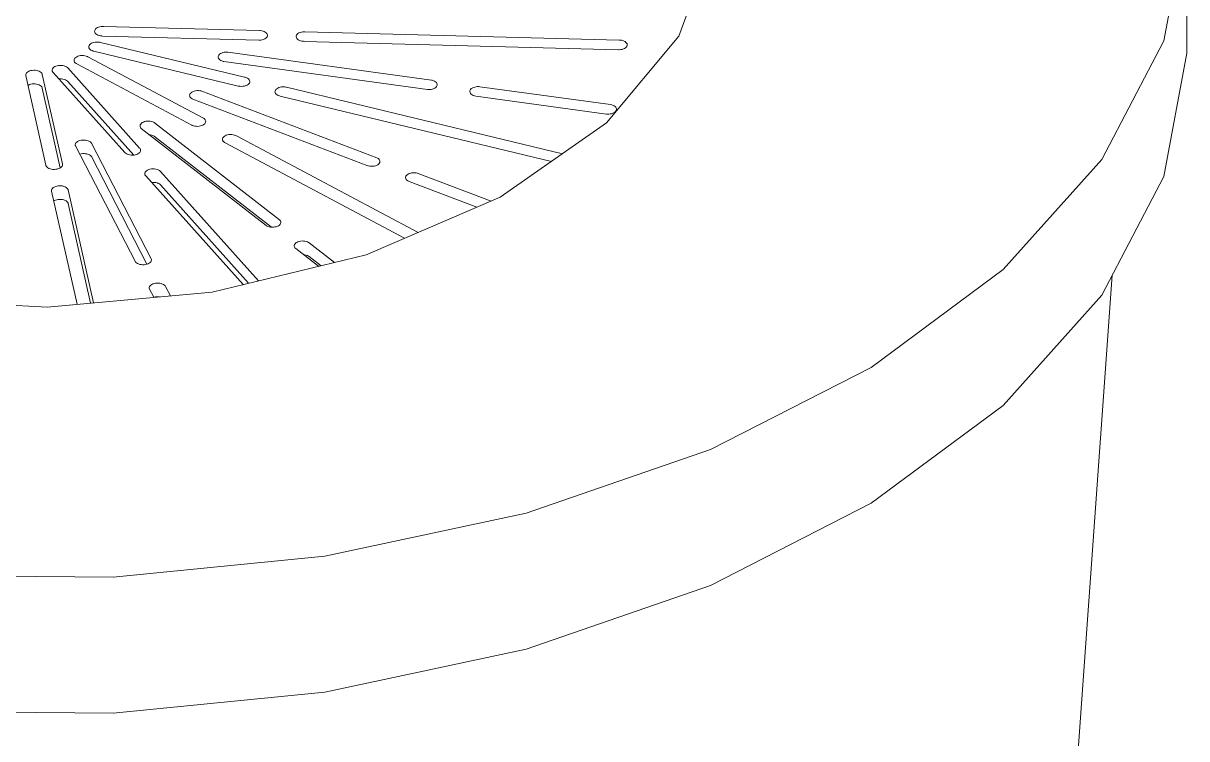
# Model space of a CAD drawing. Header units: millimetres. Extents: x 12228 to 15818, y 15837 to 21284.
# Drawn here: x 14350.3 to 14607.5, y 17621.3 to 17779.4 of the extents above; entities that cross this region are included whole.
import ezdxf

# ---------------------------------------------------------------- set-up
doc = ezdxf.new("R2010")
doc.units = ezdxf.units.MM
doc.header["$LTSCALE"] = 3
doc.layers.add('Elementy modelu - Kształty', color=7, linetype='Continuous')
doc.layers.add('Konstrukcja - Słupy', color=7, linetype='Continuous')
doc.layers.add('Elementy modelu - Kształty_Nr_pióra__1', color=7, linetype='Continuous', lineweight=13)
doc.layers.add('Konstrukcja - Słupy_Nr_pióra__1', color=7, linetype='Continuous', lineweight=13)

# ---------------------------------------------------------------- blocks, each defined once
blk = doc.blocks.new('ElemPrzekroju_1')
at = {"layer": 'Konstrukcja - Słupy_Nr_pióra__1', "linetype": 'Continuous'}
blk.add_line((26149.63, -920.57), (26207.75, -112.08), dxfattribs=at)
blk = doc.blocks.new('ElemPrzekroju_3')
at = {"layer": 'Elementy modelu - Kształty_Nr_pióra__1', "linetype": 'Continuous'}
for p, q in [((26219.12, -60.28), (26224.21, -33.03)), ((26224.21, -63.03), (26224.21, -33.03)), ((26119.57, -38.39), (26111.98, -59.25)), ((25982.84, -58.04), (25982.82, -58.22)), ((25982.82, -58.22), (25982.87, -58.41)), ((25982.91, -57.85), (25982.84, -58.04)), ((25982.87, -58.41), (25982.96, -58.58)), ((25983.03, -57.68), (25982.91, -57.85)), ((25982.96, -58.58), (25983.11, -58.75)), ((25983.21, -57.53), (25983.03, -57.68)), ((25983.11, -58.75), (25983.3, -58.89)), ((25983.42, -57.39), (25983.21, -57.53)), ((25983.3, -58.89), (25983.54, -59.02)), ((25983.68, -57.28), (25983.42, -57.39)), ((25983.54, -59.02), (25983.81, -59.12)), ((25983.97, -57.19), (25983.68, -57.28)), ((25983.81, -59.12), (25984.11, -59.19)), ((25984.27, -57.14), (25983.97, -57.19)), ((25984.59, -57.11), (25984.27, -57.14)), ((25984.75, -57.12), (25984.59, -57.11)), ((26019.27, -58.03), (25984.75, -57.12)), ((26019.43, -58.04), (26019.27, -58.03)), ((26019.74, -58.08), (26019.43, -58.04)), ((26020.04, -58.15), (26019.74, -58.08)), ((26020.31, -58.25), (26020.04, -58.15)), ((26020.54, -58.38), (26020.31, -58.25)), ((26020.74, -58.52), (26020.54, -58.38)), ((26020.89, -58.69), (26020.74, -58.52)), ((26020.98, -58.87), (26020.89, -58.69)), ((26021.02, -59.05), (26020.98, -58.87)), ((26021.01, -59.23), (26021.02, -59.05)), ((26027.45, -59.04), (26027.38, -59.22)), ((26027.57, -58.87), (26027.45, -59.04)), ((26027.75, -58.71), (26027.57, -58.87)), ((26027.96, -58.57), (26027.75, -58.71)), ((26028.22, -58.46), (26027.96, -58.57)), ((26028.51, -58.38), (26028.22, -58.46)), ((26028.81, -58.32), (26028.51, -58.38)), ((26029.13, -58.3), (26028.81, -58.32)), ((26029.29, -58.3), (26029.13, -58.3)), ((26098.78, -60.15), (26029.29, -58.3)), ((25981.54, -61.49), (25981.53, -61.68)), ((25981.53, -61.68), (25981.57, -61.86)), ((25981.61, -61.31), (25981.54, -61.49)), ((25981.74, -61.14), (25981.61, -61.31)), ((25981.91, -60.98), (25981.74, -61.14)), ((25982.13, -60.85), (25981.91, -60.98)), ((25982.38, -60.73), (25982.13, -60.85)), ((25982.67, -60.65), (25982.38, -60.73)), ((25982.97, -60.59), (25982.67, -60.65)), ((25983.29, -60.57), (25982.97, -60.59)), ((25983.61, -60.58), (25983.29, -60.57)), ((25983.93, -60.62), (25983.61, -60.58)), ((25984.08, -60.65), (25983.93, -60.62)), ((26015.97, -68.33), (25984.08, -60.65)), ((25984.11, -59.19), (25984.42, -59.23)), ((25984.42, -59.23), (25984.58, -59.24)), ((25984.58, -59.24), (26019.1, -60.15)), ((26019.1, -60.15), (26019.26, -60.16)), ((26019.26, -60.16), (26019.58, -60.13)), ((26019.58, -60.13), (26019.88, -60.08)), ((26019.88, -60.08), (26020.17, -59.99)), ((26020.17, -59.99), (26020.42, -59.88)), ((26020.42, -59.88), (26020.64, -59.74)), ((26020.64, -59.74), (26020.81, -59.59)), ((26020.81, -59.59), (26020.94, -59.42)), ((26020.94, -59.42), (26021.01, -59.23)), ((26027.38, -59.22), (26027.36, -59.4)), ((26027.36, -59.4), (26027.41, -59.59)), ((26027.41, -59.59), (26027.5, -59.76)), ((26027.5, -59.76), (26027.65, -59.93)), ((26027.65, -59.93), (26027.84, -60.08)), ((26027.84, -60.08), (26028.08, -60.2)), ((26028.08, -60.2), (26028.35, -60.3)), ((26028.35, -60.3), (26028.65, -60.37)), ((26028.65, -60.37), (26028.96, -60.41)), ((26028.96, -60.41), (26029.12, -60.42)), ((26029.12, -60.42), (26098.61, -62.26)), ((26111.98, -59.25), (26095.97, -78.44)), ((26098.94, -60.15), (26098.78, -60.15)), ((26099.26, -60.19), (26098.94, -60.15)), ((26099.55, -60.26), (26099.26, -60.19)), ((26099.83, -60.36), (26099.55, -60.26)), ((26100.06, -60.49), (26099.83, -60.36)), ((26100.26, -60.64), (26100.06, -60.49)), ((26100.16, -61.86), (26100.33, -61.7)), ((26100.4, -60.8), (26100.26, -60.64)), ((26100.33, -61.7), (26100.46, -61.53)), ((26100.5, -60.98), (26100.4, -60.8)), ((26100.46, -61.53), (26100.53, -61.35)), ((26100.54, -61.16), (26100.5, -60.98)), ((26100.53, -61.35), (26100.54, -61.16)), ((26205.44, -86.51), (26219.12, -60.28)), ((25978.47, -64.13), (25978.34, -64.3)), ((25978.64, -63.97), (25978.47, -64.13)), ((25978.86, -63.84), (25978.64, -63.97)), ((25979.11, -63.73), (25978.86, -63.84)), ((25979.4, -63.64), (25979.11, -63.73)), ((25979.71, -63.58), (25979.4, -63.64)), ((25980.03, -63.56), (25979.71, -63.58)), ((25980.35, -63.57), (25980.03, -63.56)), ((25980.66, -63.61), (25980.35, -63.57)), ((25980.96, -63.68), (25980.66, -63.61)), ((25981.23, -63.78), (25980.96, -63.68)), ((25981.35, -63.84), (25981.23, -63.78)), ((26006.76, -77.35), (25981.35, -63.84)), ((25981.57, -61.86), (25981.66, -62.04)), ((25981.66, -62.04), (25981.81, -62.2)), ((25981.81, -62.2), (25982.01, -62.35)), ((25982.01, -62.35), (25982.24, -62.48)), ((25982.24, -62.48), (25982.51, -62.58)), ((25982.51, -62.58), (25982.66, -62.61)), ((25982.66, -62.61), (26014.55, -70.29)), ((26010.18, -63.61), (26010.14, -63.8)), ((26010.14, -63.8), (26010.14, -63.98)), ((26010.14, -63.98), (26010.21, -64.17)), ((26010.29, -63.44), (26010.18, -63.61)), ((26010.21, -64.17), (26010.32, -64.34)), ((26010.44, -63.28), (26010.29, -63.44)), ((26010.64, -63.13), (26010.44, -63.28)), ((26010.88, -63.01), (26010.64, -63.13)), ((26011.16, -62.91), (26010.88, -63.01)), ((26011.46, -62.84), (26011.16, -62.91)), ((26011.77, -62.81), (26011.46, -62.84)), ((26012.09, -62.8), (26011.77, -62.81)), ((26012.25, -62.82), (26012.09, -62.8)), ((26057.27, -69), (26012.25, -62.82)), ((26098.61, -62.26), (26098.78, -62.27)), ((26098.78, -62.27), (26099.09, -62.25)), ((26099.09, -62.25), (26099.4, -62.19)), ((26099.4, -62.19), (26099.69, -62.1)), ((26099.69, -62.1), (26099.94, -61.99)), ((26099.94, -61.99), (26100.16, -61.86)), ((26219.12, -90.28), (26224.21, -63.03)), ((25969.03, -66.83), (25968.72, -66.88)), ((25969.35, -66.81), (25969.03, -66.83)), ((25969.67, -66.81), (25969.35, -66.81)), ((25969.98, -66.85), (25969.67, -66.81)), ((25970.28, -66.93), (25969.98, -66.85)), ((25973.43, -66.65), (25973.42, -66.83)), ((25973.42, -66.83), (25973.46, -67.02)), ((25973.5, -66.47), (25973.43, -66.65)), ((25973.63, -66.3), (25973.5, -66.47)), ((25973.8, -66.14), (25973.63, -66.3)), ((25974.02, -66), (25973.8, -66.14)), ((25974.27, -65.89), (25974.02, -66)), ((25974.56, -65.81), (25974.27, -65.89)), ((25974.86, -65.75), (25974.56, -65.81)), ((25975.18, -65.73), (25974.86, -65.75)), ((25975.5, -65.73), (25975.18, -65.73)), ((25975.82, -65.78), (25975.5, -65.73)), ((25976.11, -65.85), (25975.82, -65.78)), ((25976.39, -65.95), (25976.11, -65.85)), ((25976.62, -66.07), (25976.39, -65.95)), ((25976.82, -66.22), (25976.62, -66.07)), ((25976.89, -66.3), (25976.82, -66.22)), ((25992.77, -84.02), (25976.89, -66.3)), ((25978.27, -64.48), (25978.26, -64.67)), ((25978.26, -64.67), (25978.3, -64.85)), ((25978.34, -64.3), (25978.27, -64.48)), ((25978.3, -64.85), (25978.4, -65.03)), ((25978.4, -65.03), (25978.54, -65.19)), ((25978.54, -65.19), (25978.74, -65.34)), ((25978.74, -65.34), (25978.86, -65.4)), ((25978.86, -65.4), (26004.28, -78.92)), ((26010.32, -64.34), (26010.49, -64.5)), ((26010.49, -64.5), (26010.7, -64.64)), ((26010.7, -64.64), (26010.96, -64.75)), ((26010.96, -64.75), (26011.24, -64.84)), ((26011.24, -64.84), (26011.4, -64.87)), ((26011.4, -64.87), (26056.42, -71.05)), ((25967.6, -67.73), (25967.58, -67.91)), ((25967.58, -67.91), (25967.6, -68)), ((25967.67, -67.55), (25967.6, -67.73)), ((25967.6, -68), (25972.03, -87.79)), ((25967.79, -67.38), (25967.67, -67.55)), ((25967.97, -67.22), (25967.79, -67.38)), ((25968.18, -67.08), (25967.97, -67.22)), ((25968.44, -66.97), (25968.18, -67.08)), ((25968.72, -66.88), (25968.44, -66.97)), ((25970.55, -67.03), (25970.28, -66.93)), ((25970.79, -67.15), (25970.55, -67.03)), ((25970.98, -67.3), (25970.79, -67.15)), ((25971.13, -67.46), (25970.98, -67.3)), ((25971.23, -67.64), (25971.13, -67.46)), ((25971.25, -67.73), (25971.23, -67.64)), ((25975.68, -87.52), (25971.25, -67.73)), ((25973.46, -67.02), (25973.55, -67.2)), ((25973.55, -67.2), (25973.63, -67.28)), ((25973.63, -67.28), (25989.51, -84.99)), ((25975.18, -68.73), (25974.94, -68.74)), ((25975.5, -68.73), (25975.18, -68.73)), ((25975.82, -68.78), (25975.5, -68.73)), ((25976.11, -68.85), (25975.82, -68.78)), ((25976.39, -68.95), (25976.11, -68.85)), ((25976.62, -69.07), (25976.39, -68.95)), ((25976.82, -69.22), (25976.62, -69.07)), ((25976.89, -69.3), (25976.82, -69.22)), ((25991.46, -85.55), (25976.89, -69.3)), ((26016.11, -68.37), (26015.97, -68.33)), ((26016.38, -68.47), (26016.11, -68.37)), ((26016.62, -68.59), (26016.38, -68.47)), ((26016.82, -68.74), (26016.62, -68.59)), ((26016.96, -68.9), (26016.82, -68.74)), ((26017.06, -69.08), (26016.96, -68.9)), ((26017.1, -69.27), (26017.06, -69.08)), ((26017.09, -69.45), (26017.1, -69.27)), ((26057.43, -69.03), (26057.27, -69)), ((26057.72, -69.12), (26057.43, -69.03)), ((26057.97, -69.23), (26057.72, -69.12)), ((26058.18, -69.37), (26057.97, -69.23)), ((26058.35, -69.53), (26058.18, -69.37)), ((25968.18, -70.08), (25968.08, -70.15)), ((25968.44, -69.97), (25968.18, -70.08)), ((25968.72, -69.88), (25968.44, -69.97)), ((25969.03, -69.83), (25968.72, -69.88)), ((25969.35, -69.81), (25969.03, -69.83)), ((25969.67, -69.81), (25969.35, -69.81)), ((25969.98, -69.85), (25969.67, -69.81)), ((25970.28, -69.93), (25969.98, -69.85)), ((25970.55, -70.03), (25970.28, -69.93)), ((25970.79, -70.15), (25970.55, -70.03)), ((25970.98, -70.3), (25970.79, -70.15)), ((25971.13, -70.46), (25970.98, -70.3)), ((25971.23, -70.64), (25971.13, -70.46)), ((25971.25, -70.73), (25971.23, -70.64)), ((25975.2, -88.38), (25971.25, -70.73)), ((26003.97, -71.94), (26003.87, -72.12)), ((26004.13, -71.78), (26003.97, -71.94)), ((26004.33, -71.64), (26004.13, -71.78)), ((26004.57, -71.51), (26004.33, -71.64)), ((26004.84, -71.42), (26004.57, -71.51)), ((26005.14, -71.35), (26004.84, -71.42)), ((26005.46, -71.31), (26005.14, -71.35)), ((26005.78, -71.31), (26005.46, -71.31)), ((26006.09, -71.34), (26005.78, -71.31)), ((26006.4, -71.39), (26006.09, -71.34)), ((26006.54, -71.44), (26006.4, -71.39)), ((26045.18, -86.14), (26006.54, -71.44)), ((26014.55, -70.29), (26014.7, -70.32)), ((26014.7, -70.32), (26015.01, -70.36)), ((26015.01, -70.36), (26015.33, -70.37)), ((26015.33, -70.37), (26015.65, -70.35)), ((26015.65, -70.35), (26015.96, -70.29)), ((26015.96, -70.29), (26016.25, -70.21)), ((26016.25, -70.21), (26016.5, -70.1)), ((26016.5, -70.1), (26016.72, -69.96)), ((26016.72, -69.96), (26016.89, -69.8)), ((26016.89, -69.8), (26017.02, -69.63)), ((26017.02, -69.63), (26017.09, -69.45)), ((26022.69, -71.4), (26022.68, -71.58)), ((26022.68, -71.58), (26022.72, -71.77)), ((26022.76, -71.22), (26022.69, -71.4)), ((26022.72, -71.77), (26022.82, -71.94)), ((26022.89, -71.05), (26022.76, -71.22)), ((26022.82, -71.94), (26022.96, -72.11)), ((26023.06, -70.89), (26022.89, -71.05)), ((26023.28, -70.75), (26023.06, -70.89)), ((26023.53, -70.64), (26023.28, -70.75)), ((26023.82, -70.55), (26023.53, -70.64)), ((26024.13, -70.5), (26023.82, -70.55)), ((26024.45, -70.48), (26024.13, -70.5)), ((26024.77, -70.48), (26024.45, -70.48)), ((26025.08, -70.52), (26024.77, -70.48)), ((26025.23, -70.56), (26025.08, -70.52)), ((26086.24, -85.25), (26025.23, -70.56)), ((26056.42, -71.05), (26056.58, -71.07)), ((26056.58, -71.07), (26056.9, -71.06)), ((26056.9, -71.06), (26057.22, -71.03)), ((26057.22, -71.03), (26057.52, -70.96)), ((26057.52, -70.96), (26057.79, -70.86)), ((26057.79, -70.86), (26058.03, -70.74)), ((26058.03, -70.74), (26058.23, -70.59)), ((26058.23, -70.59), (26058.39, -70.43)), ((26058.46, -69.7), (26058.35, -69.53)), ((26058.39, -70.43), (26058.49, -70.25)), ((26058.53, -69.89), (26058.46, -69.7)), ((26058.49, -70.25), (26058.54, -70.07)), ((26058.54, -70.07), (26058.53, -69.89)), ((26065.8, -71.2), (26065.74, -71.38)), ((26065.74, -71.38), (26065.74, -71.57)), ((26065.74, -71.57), (26065.79, -71.75)), ((26065.79, -71.75), (26065.89, -71.93)), ((26065.92, -71.03), (26065.8, -71.2)), ((26065.89, -71.93), (26066.05, -72.09)), ((26066.08, -70.87), (26065.92, -71.03)), ((26066.3, -70.73), (26066.08, -70.87)), ((26066.54, -70.61), (26066.3, -70.73)), ((26066.83, -70.52), (26066.54, -70.61)), ((26067.13, -70.46), (26066.83, -70.52)), ((26067.45, -70.43), (26067.13, -70.46)), ((26067.77, -70.43), (26067.45, -70.43)), ((26067.93, -70.45), (26067.77, -70.43)), ((26096.81, -74.41), (26067.93, -70.45)), ((26003.87, -72.12), (26003.82, -72.3)), ((26003.82, -72.3), (26003.83, -72.49)), ((26003.83, -72.49), (26003.89, -72.67)), ((26003.89, -72.67), (26004.01, -72.84)), ((26004.01, -72.84), (26004.18, -73)), ((26004.18, -73), (26004.39, -73.14)), ((26004.39, -73.14), (26004.53, -73.2)), ((26004.53, -73.2), (26043.17, -87.9)), ((26022.96, -72.11), (26023.16, -72.26)), ((26023.16, -72.26), (26023.4, -72.38)), ((26023.4, -72.38), (26023.67, -72.48)), ((26023.67, -72.48), (26023.82, -72.52)), ((26023.82, -72.52), (26083.79, -86.96)), ((26066.05, -72.09), (26066.25, -72.23)), ((26066.25, -72.23), (26066.49, -72.36)), ((26066.49, -72.36), (26066.77, -72.45)), ((26066.77, -72.45), (26067.08, -72.51)), ((26067.08, -72.51), (26095.96, -76.48)), ((26097.12, -74.48), (26096.81, -74.41)), ((26097.4, -74.57), (26097.12, -74.48)), ((26097.64, -74.69), (26097.4, -74.57)), ((26095.96, -76.48), (26096.12, -76.49)), ((26096.12, -76.49), (26096.44, -76.5)), ((26096.44, -76.5), (26096.76, -76.47)), ((26096.76, -76.47), (26097.06, -76.41)), ((26097.06, -76.41), (26097.34, -76.32)), ((26097.34, -76.32), (26097.59, -76.2)), ((26097.59, -76.2), (26097.8, -76.06)), ((26097.84, -74.84), (26097.64, -74.69)), ((26097.8, -76.06), (26097.97, -75.9)), ((26098, -75), (26097.84, -74.84)), ((26097.97, -75.9), (26098.09, -75.73)), ((26098.1, -75.18), (26098, -75)), ((26098.09, -75.73), (26098.15, -75.55)), ((26098.15, -75.36), (26098.1, -75.18)), ((26098.15, -75.55), (26098.15, -75.36)), ((25992.9, -78.87), (25992.85, -79.05)), ((25992.85, -79.05), (25992.86, -79.23)), ((25992.86, -79.23), (25992.92, -79.42)), ((25993, -78.69), (25992.9, -78.87)), ((25992.92, -79.42), (25993.04, -79.59)), ((25993.15, -78.53), (25993, -78.69)), ((25993.04, -79.59), (25993.13, -79.68)), ((25993.13, -79.68), (26020.73, -101.12)), ((25993.35, -78.38), (25993.15, -78.53)), ((25993.59, -78.26), (25993.35, -78.38)), ((25993.87, -78.16), (25993.59, -78.26)), ((25994.17, -78.09), (25993.87, -78.16)), ((25994.48, -78.06), (25994.17, -78.09)), ((25994.8, -78.05), (25994.48, -78.06)), ((25995.12, -78.08), (25994.8, -78.05)), ((25995.43, -78.14), (25995.12, -78.08)), ((25995.71, -78.23), (25995.43, -78.14)), ((25995.96, -78.35), (25995.71, -78.23)), ((25996.07, -78.41), (25995.96, -78.35)), ((26023.67, -99.86), (25996.07, -78.41)), ((26004.28, -78.92), (26004.39, -78.98)), ((26004.39, -78.98), (26004.67, -79.08)), ((26004.67, -79.08), (26004.96, -79.15)), ((26004.96, -79.15), (26005.28, -79.19)), ((26005.28, -79.19), (26005.6, -79.2)), ((26005.6, -79.2), (26005.92, -79.17)), ((26005.92, -79.17), (26006.22, -79.12)), ((26006.22, -79.12), (26006.51, -79.03)), ((26006.51, -79.03), (26006.76, -78.92)), ((26006.88, -77.42), (26006.76, -77.35)), ((26006.76, -78.92), (26006.98, -78.78)), ((26007.08, -77.56), (26006.88, -77.42)), ((26006.98, -78.78), (26007.15, -78.63)), ((26007.23, -77.73), (26007.08, -77.56)), ((26007.15, -78.63), (26007.28, -78.46)), ((26007.32, -77.91), (26007.23, -77.73)), ((26007.28, -78.46), (26007.35, -78.28)), ((26007.36, -78.09), (26007.32, -77.91)), ((26007.35, -78.28), (26007.36, -78.09)), ((26095.97, -78.44), (26072.47, -94.87)), ((25979.86, -82.27), (25979.56, -82.33)), ((25980.18, -82.23), (25979.86, -82.27)), ((25980.5, -82.23), (25980.18, -82.23)), ((25980.82, -82.25), (25980.5, -82.23)), ((25981.12, -82.31), (25980.82, -82.25)), ((25995.12, -81.08), (25994.91, -81.06)), ((25995.43, -81.14), (25995.12, -81.08)), ((25995.71, -81.23), (25995.43, -81.14)), ((25995.96, -81.35), (25995.71, -81.23)), ((25996.07, -81.41), (25995.96, -81.35)), ((26021.89, -101.47), (25996.07, -81.41)), ((26011.08, -81.92), (26011.06, -82.1)), ((26011.06, -82.1), (26011.1, -82.29)), ((26011.15, -81.74), (26011.08, -81.92)), ((26011.1, -82.29), (26011.2, -82.46)), ((26011.27, -81.57), (26011.15, -81.74)), ((26011.44, -81.41), (26011.27, -81.57)), ((26011.66, -81.27), (26011.44, -81.41)), ((26011.92, -81.16), (26011.66, -81.27)), ((26012.2, -81.08), (26011.92, -81.16)), ((26012.51, -81.02), (26012.2, -81.08)), ((26012.83, -81), (26012.51, -81.02)), ((26013.15, -81), (26012.83, -81)), ((26013.46, -81.05), (26013.15, -81)), ((26013.76, -81.12), (26013.46, -81.05)), ((26014.03, -81.22), (26013.76, -81.12)), ((26014.15, -81.28), (26014.03, -81.22)), ((26054.34, -102.64), (26014.15, -81.28)), ((25978.59, -83.04), (25978.54, -83.22)), ((25978.54, -83.22), (25978.55, -83.41)), ((25978.55, -83.41), (25978.58, -83.51)), ((25978.58, -83.51), (25991.82, -109.11)), ((25978.69, -82.86), (25978.59, -83.04)), ((25978.85, -82.7), (25978.69, -82.86)), ((25979.05, -82.55), (25978.85, -82.7)), ((25979.29, -82.43), (25979.05, -82.55)), ((25979.56, -82.33), (25979.29, -82.43)), ((25981.4, -82.4), (25981.12, -82.31)), ((25981.65, -82.52), (25981.4, -82.4)), ((25981.87, -82.66), (25981.65, -82.52)), ((25982.03, -82.81), (25981.87, -82.66)), ((25982.09, -82.9), (25982.03, -82.81)), ((25995.33, -108.5), (25982.09, -82.9)), ((25992.85, -84.1), (25992.77, -84.02)), ((25992.78, -85), (25992.9, -84.83)), ((25992.94, -84.28), (25992.85, -84.1)), ((25992.9, -84.83), (25992.97, -84.65)), ((25992.98, -84.46), (25992.94, -84.28)), ((25992.97, -84.65), (25992.98, -84.46)), ((26011.2, -82.46), (26011.35, -82.63)), ((26011.35, -82.63), (26011.54, -82.78)), ((26011.54, -82.78), (26011.66, -82.84)), ((26011.66, -82.84), (26051.34, -103.93)), ((25979.56, -85.33), (25979.53, -85.34)), ((25979.86, -85.27), (25979.56, -85.33)), ((25980.18, -85.23), (25979.86, -85.27)), ((25980.5, -85.23), (25980.18, -85.23)), ((25980.82, -85.25), (25980.5, -85.23)), ((25981.12, -85.31), (25980.82, -85.25)), ((25981.4, -85.4), (25981.12, -85.31)), ((25981.65, -85.52), (25981.4, -85.4)), ((25981.87, -85.66), (25981.65, -85.52)), ((25982.03, -85.81), (25981.87, -85.66)), ((25982.09, -85.9), (25982.03, -85.81)), ((25994.38, -109.66), (25982.09, -85.9)), ((25989.51, -84.99), (25989.58, -85.08)), ((25989.58, -85.08), (25989.78, -85.22)), ((25989.78, -85.22), (25990.02, -85.35)), ((25990.02, -85.35), (25990.29, -85.45)), ((25990.29, -85.45), (25990.58, -85.52)), ((25990.58, -85.52), (25990.9, -85.56)), ((25990.9, -85.56), (25991.22, -85.57)), ((25991.22, -85.57), (25991.54, -85.55)), ((25991.54, -85.55), (25991.84, -85.49)), ((25991.84, -85.49), (25992.13, -85.4)), ((25992.13, -85.4), (25992.38, -85.29)), ((25992.38, -85.29), (25992.6, -85.16)), ((25992.6, -85.16), (25992.78, -85)), ((26045.32, -86.2), (26045.18, -86.14)), ((26045.53, -86.34), (26045.32, -86.2)), ((26045.7, -86.5), (26045.53, -86.34)), ((26045.58, -87.56), (26045.74, -87.4)), ((26045.82, -86.67), (26045.7, -86.5)), ((26045.74, -87.4), (26045.84, -87.22)), ((26045.88, -86.85), (26045.82, -86.67)), ((26045.84, -87.22), (26045.89, -87.04)), ((26045.89, -87.04), (26045.88, -86.85)), ((26183.64, -110.86), (26205.44, -86.51)), ((25972.03, -87.79), (25972.05, -87.88)), ((25972.05, -87.88), (25972.15, -88.06)), ((25972.15, -88.06), (25972.3, -88.22)), ((25972.3, -88.22), (25972.49, -88.37)), ((25972.49, -88.37), (25972.73, -88.5)), ((25972.73, -88.5), (25973, -88.6)), ((25973, -88.6), (25973.3, -88.67)), ((25973.3, -88.67), (25973.61, -88.71)), ((25973.61, -88.71), (25973.93, -88.72)), ((25973.93, -88.72), (25974.25, -88.69)), ((25974.25, -88.69), (25974.56, -88.64)), ((25974.56, -88.64), (25974.84, -88.55)), ((25974.84, -88.55), (25975.1, -88.44)), ((25975.1, -88.44), (25975.32, -88.3)), ((25975.32, -88.3), (25975.49, -88.15)), ((25975.49, -88.15), (25975.61, -87.97)), ((25975.61, -87.97), (25975.68, -87.79)), ((25975.7, -87.61), (25975.68, -87.52)), ((25975.68, -87.79), (25975.7, -87.61)), ((25993.93, -89.51), (25993.91, -89.7)), ((25993.91, -89.7), (25993.95, -89.88)), ((25994, -89.33), (25993.93, -89.51)), ((25993.95, -89.88), (25994.05, -90.06)), ((25994.12, -89.16), (25994, -89.33)), ((25994.29, -89), (25994.12, -89.16)), ((25994.51, -88.86), (25994.29, -89)), ((25994.77, -88.75), (25994.51, -88.86)), ((25995.05, -88.67), (25994.77, -88.75)), ((25995.36, -88.61), (25995.05, -88.67)), ((25995.68, -88.59), (25995.36, -88.61)), ((25996, -88.6), (25995.68, -88.59)), ((25996.31, -88.64), (25996, -88.6)), ((25996.61, -88.71), (25996.31, -88.64)), ((25996.88, -88.81), (25996.61, -88.71)), ((25997.12, -88.93), (25996.88, -88.81)), ((25997.31, -89.08), (25997.12, -88.93)), ((25997.39, -89.16), (25997.31, -89.08)), ((26019.06, -113.33), (25997.39, -89.16)), ((26043.17, -87.9), (26043.31, -87.95)), ((26043.31, -87.95), (26043.61, -88.01)), ((26043.61, -88.01), (26043.93, -88.03)), ((26043.93, -88.03), (26044.25, -88.03)), ((26044.25, -88.03), (26044.57, -87.99)), ((26044.57, -87.99), (26044.87, -87.92)), ((26044.87, -87.92), (26045.14, -87.83)), ((26045.14, -87.83), (26045.38, -87.7)), ((26045.38, -87.7), (26045.58, -87.56)), ((26051.9, -89.89), (26051.73, -90.05)), ((26052.11, -89.75), (26051.9, -89.89)), ((26052.36, -89.64), (26052.11, -89.75)), ((26052.64, -89.55), (26052.36, -89.64)), ((26052.94, -89.49), (26052.64, -89.55)), ((26053.26, -89.46), (26052.94, -89.49)), ((26053.58, -89.46), (26053.26, -89.46)), ((26053.9, -89.49), (26053.58, -89.46)), ((26054.2, -89.56), (26053.9, -89.49)), ((26054.34, -89.61), (26054.2, -89.56)), ((26070.45, -95.74), (26054.34, -89.61)), ((25974.16, -92.5), (25973.9, -92.61)), ((25974.44, -92.41), (25974.16, -92.5)), ((25974.75, -92.36), (25974.44, -92.41)), ((25975.07, -92.34), (25974.75, -92.36)), ((25975.39, -92.34), (25975.07, -92.34)), ((25975.7, -92.38), (25975.39, -92.34)), ((25976, -92.46), (25975.7, -92.38)), ((25976.27, -92.56), (25976, -92.46)), ((25976.51, -92.68), (25976.27, -92.56)), ((25994.05, -90.06), (25994.12, -90.14)), ((25994.12, -90.14), (26015.66, -114.16)), ((25995.68, -91.59), (25995.44, -91.61)), ((25996, -91.6), (25995.68, -91.59)), ((25996.31, -91.64), (25996, -91.6)), ((25996.61, -91.71), (25996.31, -91.64)), ((25996.88, -91.81), (25996.61, -91.71)), ((25997.12, -91.93), (25996.88, -91.81)), ((25997.31, -92.08), (25997.12, -91.93)), ((25997.39, -92.16), (25997.31, -92.08)), ((26016.85, -113.87), (25997.39, -92.16)), ((26051.56, -90.41), (26051.55, -90.59)), ((26051.55, -90.59), (26051.6, -90.78)), ((26051.62, -90.23), (26051.56, -90.41)), ((26051.6, -90.78), (26051.7, -90.95)), ((26051.73, -90.05), (26051.62, -90.23)), ((26051.7, -90.95), (26051.86, -91.11)), ((26051.86, -91.11), (26052.06, -91.26)), ((26052.06, -91.26), (26052.32, -91.38)), ((26052.32, -91.38), (26067.32, -97.08)), ((26205.44, -116.51), (26219.12, -90.28)), ((25973.32, -93.26), (25973.3, -93.44)), ((25973.3, -93.44), (25973.32, -93.53)), ((25973.39, -93.08), (25973.32, -93.26)), ((25973.32, -93.53), (25978.92, -118.52)), ((25973.51, -92.91), (25973.39, -93.08)), ((25973.68, -92.75), (25973.51, -92.91)), ((25973.9, -92.61), (25973.68, -92.75)), ((25976.7, -92.83), (25976.51, -92.68)), ((25976.85, -92.99), (25976.7, -92.83)), ((25976.94, -93.17), (25976.85, -92.99)), ((25976.97, -93.26), (25976.94, -93.17)), ((25982.55, -118.19), (25976.97, -93.26)), ((26072.47, -94.87), (26042.84, -107.58)), ((25973.9, -95.61), (25973.8, -95.68)), ((25974.16, -95.5), (25973.9, -95.61)), ((25974.44, -95.41), (25974.16, -95.5)), ((25974.75, -95.36), (25974.44, -95.41)), ((25975.07, -95.34), (25974.75, -95.36)), ((25975.39, -95.34), (25975.07, -95.34)), ((25975.7, -95.38), (25975.39, -95.34)), ((25976, -95.46), (25975.7, -95.38)), ((25976.27, -95.56), (25976, -95.46)), ((25976.51, -95.68), (25976.27, -95.56)), ((25976.7, -95.83), (25976.51, -95.68)), ((25976.85, -95.99), (25976.7, -95.83)), ((25976.94, -96.17), (25976.85, -95.99)), ((25976.97, -96.26), (25976.94, -96.17)), ((25981.89, -118.25), (25976.97, -96.26)), ((26023.76, -99.94), (26023.67, -99.86)), ((26023.88, -100.11), (26023.76, -99.94)), ((26023.94, -100.3), (26023.88, -100.11)), ((26020.73, -101.12), (26020.84, -101.19)), ((26020.84, -101.19), (26021.09, -101.3)), ((26021.09, -101.3), (26021.37, -101.39)), ((26021.37, -101.39), (26021.68, -101.45)), ((26021.68, -101.45), (26022, -101.48)), ((26022, -101.48), (26022.32, -101.47)), ((26022.32, -101.47), (26022.63, -101.44)), ((26022.63, -101.44), (26022.93, -101.37)), ((26022.93, -101.37), (26023.21, -101.27)), ((26023.21, -101.27), (26023.45, -101.15)), ((26023.45, -101.15), (26023.65, -101)), ((26023.65, -101), (26023.8, -100.84)), ((26023.8, -100.84), (26023.9, -100.67)), ((26023.9, -100.67), (26023.95, -100.48)), ((26023.95, -100.48), (26023.94, -100.3)), ((26027.01, -105.3), (26026.95, -105.48)), ((26027.13, -105.13), (26027.01, -105.3)), ((26027.3, -104.97), (26027.13, -105.13)), ((26027.51, -104.83), (26027.3, -104.97)), ((26027.76, -104.71), (26027.51, -104.83)), ((26028.04, -104.62), (26027.76, -104.71)), ((26028.34, -104.56), (26028.04, -104.62)), ((26028.66, -104.53), (26028.34, -104.56)), ((26028.98, -104.54), (26028.66, -104.53)), ((26029.3, -104.57), (26028.98, -104.54)), ((26029.6, -104.64), (26029.3, -104.57)), ((26029.87, -104.73), (26029.6, -104.64)), ((26030.11, -104.85), (26029.87, -104.73)), ((26030.22, -104.93), (26030.11, -104.85)), ((26035.82, -109.28), (26030.22, -104.93)), ((26042.84, -107.58), (26008.8, -115.82)), ((26026.95, -105.48), (26026.95, -105.67)), ((26026.95, -105.67), (26027, -105.85)), ((26027, -105.85), (26027.1, -106.03)), ((26027.1, -106.03), (26027.27, -106.19)), ((26027.27, -106.19), (26032.33, -110.12)), ((26029.3, -107.57), (26029, -107.54)), ((26029.6, -107.64), (26029.3, -107.57)), ((26029.87, -107.73), (26029.6, -107.64)), ((26030.11, -107.85), (26029.87, -107.73)), ((26030.22, -107.93), (26030.11, -107.85)), ((26032.87, -109.99), (26030.22, -107.93)), ((25991.82, -109.11), (25991.88, -109.19)), ((25991.88, -109.19), (25992.05, -109.35)), ((25992.05, -109.35), (25992.26, -109.49)), ((25992.26, -109.49), (25992.51, -109.61)), ((25992.51, -109.61), (25992.79, -109.69)), ((25992.79, -109.69), (25993.1, -109.75)), ((25993.1, -109.75), (25993.42, -109.78)), ((25993.42, -109.78), (25993.74, -109.78)), ((25993.74, -109.78), (25994.05, -109.74)), ((25994.05, -109.74), (25994.35, -109.67)), ((25994.35, -109.67), (25994.63, -109.58)), ((25994.63, -109.58), (25994.87, -109.45)), ((25994.87, -109.45), (25995.07, -109.31)), ((25995.07, -109.31), (25995.22, -109.14)), ((25995.22, -109.14), (25995.32, -108.97)), ((25995.32, -108.97), (25995.37, -108.78)), ((25995.36, -108.6), (25995.33, -108.5)), ((25995.37, -108.78), (25995.36, -108.6)), ((26154.46, -132.47), (26183.64, -110.86)), ((25994.97, -114.61), (25994.9, -114.79)), ((25994.9, -114.79), (25994.9, -114.98)), ((25994.9, -114.98), (25994.96, -115.16)), ((25994.96, -115.16), (25995.9, -116.98)), ((25995.08, -114.44), (25994.97, -114.61)), ((25995.25, -114.28), (25995.08, -114.44)), ((25995.46, -114.14), (25995.25, -114.28)), ((25995.71, -114.02), (25995.46, -114.14)), ((25995.99, -113.93), (25995.71, -114.02)), ((25996.29, -113.87), (25995.99, -113.93)), ((25996.61, -113.84), (25996.29, -113.87)), ((25996.93, -113.84), (25996.61, -113.84)), ((25997.25, -113.88), (25996.93, -113.84)), ((25997.55, -113.95), (25997.25, -113.88)), ((25997.82, -114.04), (25997.55, -113.95)), ((25998.07, -114.16), (25997.82, -114.04)), ((25998.27, -114.31), (25998.07, -114.16)), ((25998.42, -114.47), (25998.27, -114.31)), ((25998.48, -114.56), (25998.42, -114.47)), ((25999.56, -116.65), (25998.48, -114.56)), ((25972.34, -119.12), (25935.57, -117.28)), ((26008.8, -115.82), (25972.34, -119.12)), ((25995.99, -116.93), (25995.89, -116.96)), ((25996.29, -116.87), (25995.99, -116.93)), ((25996.61, -116.84), (25996.29, -116.87)), ((25996.93, -116.84), (25996.61, -116.84)), ((25997.16, -116.87), (25996.93, -116.84)), ((26183.64, -140.86), (26205.44, -116.51)), ((26118.91, -150.62), (26154.46, -132.47)), ((26154.46, -162.47), (26183.64, -140.86)), ((26078.18, -164.69), (26118.91, -150.62)), ((26118.91, -180.62), (26154.46, -162.47)), ((26033.67, -174.2), (26078.18, -164.69)), ((25986.89, -178.83), (26033.67, -174.2)), ((25939.43, -178.41), (25986.89, -178.83)), ((26078.18, -194.69), (26118.91, -180.62)), ((26033.67, -204.2), (26078.18, -194.69)), ((25986.89, -208.83), (26033.67, -204.2)), ((25939.43, -208.41), (25986.89, -208.83))]:
    blk.add_line(p, q, dxfattribs=at)

msp = doc.modelspace()

# ---------------------------------------------------------------- block references
at = {"layer": 'Elementy modelu - Kształty'}
msp.add_blockref('ElemPrzekroju_3', (-11616.76, 17835.8), dxfattribs=at)
at = {"layer": 'Konstrukcja - Słupy'}
msp.add_blockref('ElemPrzekroju_1', (-11616.76, 17835.8), dxfattribs=at)

doc.saveas('drawing.dxf')
